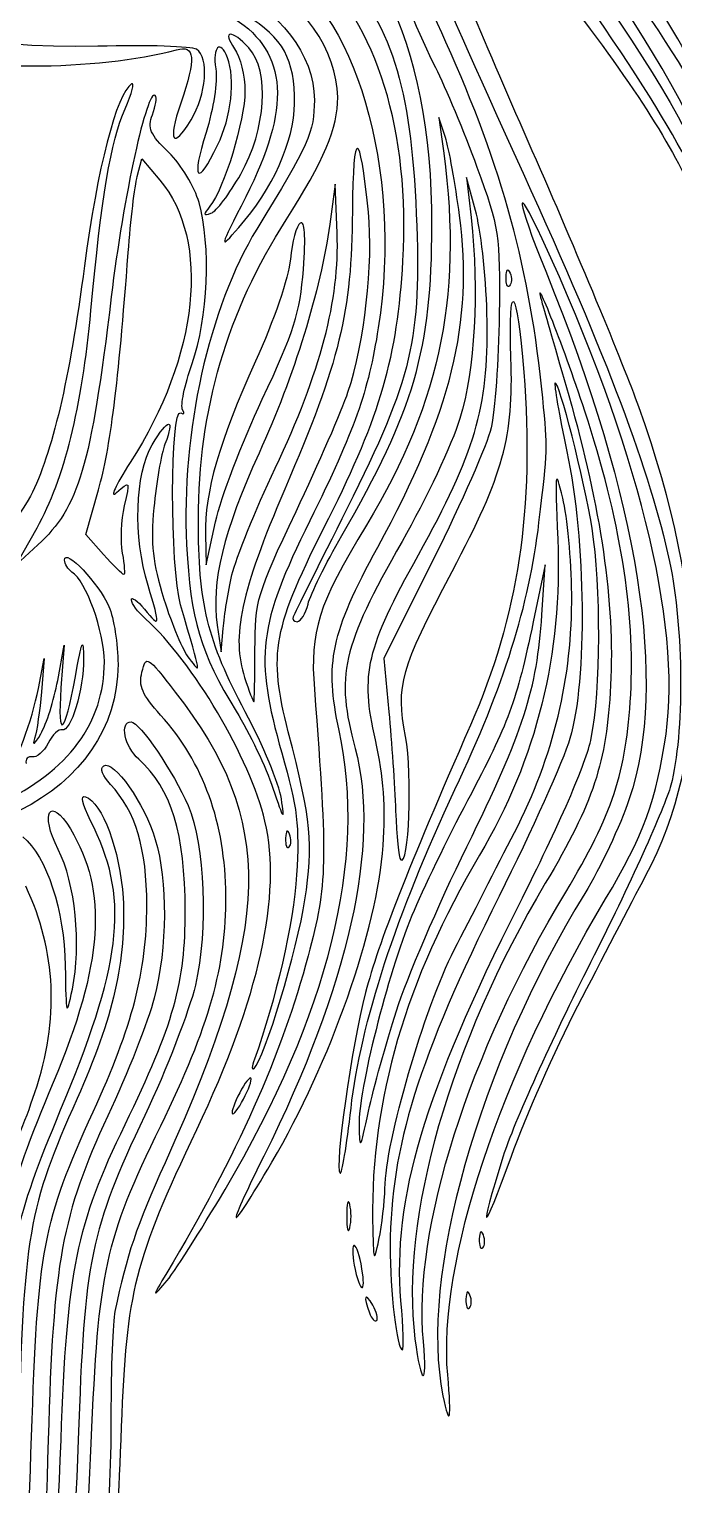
# Model space of a CAD drawing. Extents: x 0 to 150, y -1 to 211.
# Drawn here: x 91 to 116.5, y 29.1 to 86.7 of the extents above; entities that cross this region are included whole.
import ezdxf

# ---------------------------------------------------------------- set-up
doc = ezdxf.new("R2010")
doc.units = 0
doc.layers.get('0').update_dxf_attribs({"linetype": 'CONTINUOUS'})

msp = doc.modelspace()

# ---------------------------------------------------------------- linework, layer by layer
at = {"color": 7}
for points in [[(107.471313, 82.426008), (107.207783, 83.219758), (107.334481, 82.35623)], [(95.271421, 80.880455), (95.457015, 81.57442), (96.166358, 80.731413)], [(108.699874, 79.3833), (108.315371, 80.838508), (108.489475, 79.251008)], [(103.1856, 78.629179), (103.107329, 80.573925), (102.89181, 78.986425)], [(93.934539, 65.909669), (93.228417, 66.702927), (93.732437, 68.465393)], [(91.336781, 66.286428), (90.477639, 65.492678), (91.30125, 66.967267)], [(97.97452, 66.693857), (98.001087, 65.492675), (98.375166, 67.20428)], [(107.017182, 65.757258), (105.032858, 61.788508), (105.23411, 59.671842)], [(111.294865, 63.519741), (111.426474, 65.492675), (110.954561, 63.243717)], [(98.43915, 63.111425), (98.598905, 62.053092), (98.674285, 62.979133)], [(92.11823, 60.912105), (92.374323, 62.317675), (92.250104, 60.619315)], [(91.355746, 60.597883), (91.580105, 61.788508), (91.475526, 60.465592)]]:
    msp.add_lwpolyline(points, dxfattribs=at)
for points in [[(98.453517, 82.112662)], [(99.37124, 80.97601)], [(109.875103, 76.891806)], [(100.222574, 72.052598)], [(93.934539, 65.909669)], [(99.022329, 65.0958)], [(99.932329, 62.119237)], [(101.303683, 54.82667)], [(112.723097, 48.030175)], [(105.530923, 47.827128)], [(99.781286, 45.119758)], [(100.600735, 41.836798)], [(98.748834, 40.754133)], [(105.076456, 40.792053)], [(103.686589, 40.158821)], [(108.976599, 38.951659)], [(104.132589, 37.810644)], [(105.714776, 36.343421)], [(108.447433, 36.570409)], [(104.594835, 36.170227)], [(106.601263, 34.734862)], [(107.566465, 33.411946)]]:
    msp.add_lwpolyline(points, close=True, dxfattribs=at)
for points in [[(113.163718, 103.328092), (114.055491, 98.054499), (115.952193, 93.459583), (120.345721, 85.929123)], [(107.493686, 86.198559), (105.704513, 90.175048), (104.379556, 93.814495), (103.738651, 96.513055)], [(102.998336, 95.747954), (103.630889, 93.390479), (105.899651, 87.525654), (107.080606, 85.195153)], [(104.791383, 95.2583), (105.947771, 91.300954), (106.566348, 89.771209), (110.552849, 81.010141)], [(93.710763, 86.03634), (84.246424, 85.787995), (76.3001, 89.576383), (75.319316, 94.804418)], [(108.402112, 94.137837), (109.663434, 91.617408), (110.309411, 90.620117), (113.212962, 86.71061)], [(106.939199, 78.931434), (106.950179, 86.389752), (104.525397, 91.088427), (99.849879, 92.668908)], [(110.915834, 81.896842), (109.18653, 85.825904), (107.398251, 90.052623), (106.941882, 91.28955)], [(118.038875, 78.39637), (118.078827, 80.0779), (116.376921, 83.143384), (111.835594, 89.569758)], [(103.207878, 84.013508), (103.187902, 85.875252), (101.858625, 87.770639), (99.675744, 89.049892)], [(100.556306, 89.324556), (103.8977, 87.596655), (105.803189, 81.137943), (104.816243, 74.885383)], [(105.792717, 77.531217), (106.084965, 82.657765), (104.766073, 86.930989), (102.171611, 89.263633)], [(103.11824, 89.36945), (105.333043, 86.906058), (106.108521, 84.487816), (106.320593, 79.3833)], [(98.940141, 88.26064), (100.88123, 87.526545), (102.283051, 85.70101), (102.283051, 83.907297)], [(113.414048, 88.365724), (118.911203, 80.536354), (119.823971, 76.995795), (117.166186, 73.81144)], [(117.586157, 74.168188), (120.091483, 76.797461), (119.080857, 80.780401), (113.946726, 88.511425)], [(114.696245, 88.4476), (118.232372, 83.331211), (119.379204, 80.775217), (119.379204, 78.010464)], [(119.362294, 80.906882), (118.793808, 82.659754), (116.97149, 86.063093), (115.219604, 88.643717)], [(116.127967, 88.360472), (119.194665, 83.789634), (120.441178, 80.797564), (120.434952, 78.022193)], [(99.133477, 87.125421), (101.229919, 85.767548), (101.364291, 83.598785), (99.570178, 80.077075)], [(101.500249, 83.77392), (101.525279, 85.496159), (101.029691, 86.404344), (99.611302, 87.235575)], [(99.692883, 85.969449), (99.024787, 86.708559), (98.600453, 86.685871), (99.123577, 85.939011)], [(113.212962, 86.71061), (115.777148, 83.258038), (117.158228, 80.885099), (117.631535, 79.118717)], [(97.617224, 85.916116), (97.435323, 86.033845), (95.677416, 86.087947), (93.710763, 86.03634)], [(96.823474, 85.898194), (97.562845, 86.098653), (97.604315, 85.578304), (96.992154, 83.781712)], [(98.845688, 85.579363), (98.559861, 86.324215), (98.241922, 86.022736), (98.380206, 85.137982)], [(99.123577, 85.939011), (99.350108, 85.615592), (99.535454, 84.860323), (99.535454, 84.26064)], [(99.37124, 80.97601), (100.372325, 82.747956), (100.520833, 85.053501), (99.692883, 85.969449)], [(111.325938, 72.107258), (110.839136, 77.149066), (109.729384, 81.229655), (107.493686, 86.198559)], [(85.247954, 85.876709), (88.477455, 85.039078), (93.690424, 85.048754), (96.823474, 85.898194)], [(97.403539, 83.123767), (98.009734, 84.118082), (98.122311, 85.589218), (97.617224, 85.916116)], [(98.453517, 82.112662), (98.994455, 83.23009), (99.165836, 84.745068), (98.845688, 85.579363)], [(98.380206, 85.137982), (98.45675, 84.648257), (98.290687, 83.566222), (97.994441, 82.624441)], [(107.080606, 85.195153), (107.473639, 84.419538), (108.211726, 82.645745), (108.720797, 81.253394)], [(95.043707, 84.546485), (94.460028, 84.185752), (93.678206, 81.163739), (93.177503, 77.332975)], [(95.985388, 84.079905), (95.662567, 84.402726), (94.722148, 80.107517), (94.239842, 76.107417)], [(94.788649, 83.559325), (95.058997, 84.182648), (95.173774, 84.626871), (95.043707, 84.546485)], [(99.535454, 84.26064), (99.535454, 83.105001), (98.704815, 80.374935), (98.147793, 79.6998)], [(95.869861, 83.324319), (96.000424, 83.672868), (96.052412, 84.012884), (95.985388, 84.079905)], [(96.992154, 83.781712), (96.469692, 82.248372), (96.672299, 81.92434), (97.403539, 83.123767)], [(99.290251, 78.854133), (100.631445, 80.378321), (101.478313, 82.263573), (101.500249, 83.77392)], [(102.283051, 83.907297), (102.283051, 82.636413), (102.069151, 82.156464), (100.002581, 78.790316)], [(101.165671, 79.16023), (102.665138, 81.497768), (103.220703, 82.818063), (103.207878, 84.013508)], [(93.434114, 75.570228), (93.849111, 80.046737), (94.22389, 82.257204), (94.788649, 83.559325)], [(96.51647, 81.826865), (95.774682, 82.551646), (95.670664, 82.792541), (95.869861, 83.324319)], [(97.994441, 82.624441), (97.395197, 80.719401), (97.644506, 80.441469), (98.453517, 82.112662)], [(104.422504, 79.460402), (104.083265, 82.838375), (103.815414, 82.851691), (103.791528, 79.491769)], [(107.334481, 82.35623), (108.208572, 76.398694), (107.363003, 72.076318), (104.344137, 67.070171)], [(108.033436, 79.332373), (107.869209, 80.597309), (107.616252, 81.989446), (107.471313, 82.426008)], [(115.13089, 71.757961), (114.541914, 73.405283), (112.64514, 77.967779), (110.915834, 81.896842)], [(97.717726, 79.84249), (97.543234, 80.458842), (97.002669, 81.351811), (96.51647, 81.826865)], [(94.912093, 77.866666), (95.007647, 79.142571), (95.169344, 80.498775), (95.271421, 80.880455)], [(96.166358, 80.731413), (98.182959, 78.33482), (97.703561, 73.758991), (94.995444, 69.555135)], [(98.188918, 79.420596), (98.39421, 79.488437), (98.926256, 80.188374), (99.37124, 80.97601)], [(108.720797, 81.253394), (109.607988, 78.826855), (109.644685, 78.584705), (109.605482, 75.415897)], [(111.306316, 78.408056), (110.184282, 80.829968), (110.274103, 80.003941), (111.445953, 77.123899)], [(110.552849, 81.010141), (113.921098, 73.607792), (115.567727, 69.236614), (116.348462, 65.624967)], [(97.442102, 73.46528), (98.071413, 75.256745), (98.196516, 78.151284), (97.717726, 79.84249)], [(98.147793, 79.6998), (97.876667, 79.371185), (97.884221, 79.319903), (98.188918, 79.420596)], [(99.570178, 80.077075), (98.504079, 77.984406), (98.496744, 77.952359), (99.290251, 78.854133)], [(97.689096, 67.291635), (97.699362, 71.651953), (98.833927, 75.525252), (101.165671, 79.16023)], [(103.791528, 79.491769), (103.763114, 75.495108), (103.294161, 73.568658), (101.114556, 68.494831)], [(101.727614, 79.033082), (101.578185, 78.940729), (101.401279, 78.296492), (101.334496, 77.601445)], [(101.847605, 77.195153), (101.949022, 78.536154), (101.909253, 79.145342), (101.727614, 79.033082)], [(106.320593, 79.3833), (106.527198, 74.410266), (106.178657, 72.926451), (103.586015, 67.741633)], [(103.616175, 72.334647), (104.271157, 74.29046), (104.626413, 77.429958), (104.422504, 79.460402)], [(104.795212, 66.197604), (107.719172, 71.5527), (108.586648, 75.071327), (108.033436, 79.332373)], [(108.489475, 79.251008), (108.812793, 76.302963), (108.641756, 73.226036), (108.047028, 71.291479)], [(109.124226, 75.149967), (109.102319, 76.677935), (108.91135, 78.582935), (108.699874, 79.3833)], [(100.002581, 78.790316), (98.105918, 75.700927), (97.001232, 70.727369), (97.225318, 66.286425)], [(102.89181, 78.986425), (102.539205, 76.389145), (101.478368, 72.952898), (100.092878, 69.920154)], [(100.734908, 69.329133), (102.53603, 73.135122), (103.29136, 76.001496), (103.1856, 78.629179)], [(103.370248, 66.65445), (106.245464, 71.643841), (106.931944, 74.005292), (106.939199, 78.931434)], [(93.732437, 68.465393), (94.209386, 70.133194), (94.515821, 72.575338), (94.912093, 77.866666)], [(116.210567, 58.790673), (116.837248, 63.209342), (115.066919, 70.290798), (111.306316, 78.408056)], [(93.177503, 77.332975), (92.58808, 72.823406), (91.905143, 69.910174), (91.039744, 68.213854)], [(101.334496, 77.601445), (101.265416, 76.882532), (100.671567, 75.14064), (99.95703, 73.56103)], [(102.852545, 67.344758), (104.898489, 71.397789), (105.577098, 73.748884), (105.792717, 77.531217)], [(112.997694, 71.578092), (112.119317, 74.248777), (110.855183, 77.443968), (111.311706, 75.839558)], [(100.222574, 72.052598), (101.477673, 74.724699), (101.718372, 75.486416), (101.847605, 77.195153)], [(110.014067, 76.54454), (109.926149, 76.456622), (109.863615, 76.612893), (109.875103, 76.891806)], [(109.875092, 76.891806), (109.887792, 77.200032), (109.950483, 77.262725), (110.034943, 77.051659)], [(110.070818, 73.680759), (109.960955, 76.941601), (110.303082, 76.567138), (110.578461, 73.125142)], [(110.034943, 77.051659), (110.111373, 76.860665), (110.101975, 76.632459), (110.014067, 76.54454)], [(111.445953, 77.123899), (115.156335, 68.004939), (116.295641, 60.814572), (114.756602, 56.229851)], [(91.30125, 66.967267), (92.382986, 68.904003), (93.074813, 71.694514), (93.434114, 75.570228)], [(94.239842, 76.107417), (93.427899, 69.373393), (92.958211, 67.784446), (91.336781, 66.286428)], [(111.311706, 75.839558), (111.390115, 75.563989), (111.860986, 73.925792), (112.358085, 72.199124)], [(106.40813, 65.892384), (108.643621, 69.913373), (109.173436, 71.719199), (109.124226, 75.149967)], [(109.605482, 75.415897), (109.582992, 73.59763), (109.43789, 71.573567), (109.283045, 70.91798)], [(104.816243, 74.885383), (104.412029, 72.324582), (103.893673, 70.863166), (102.102568, 67.234628)], [(97.066373, 71.638462), (96.973094, 71.789393), (97.14217, 72.611462), (97.442102, 73.46528)], [(99.95703, 73.56103), (98.5037, 70.348195), (97.937103, 68.385574), (97.97452, 66.693857)], [(107.74072, 65.228092), (109.780771, 69.101121), (110.176723, 70.53748), (110.070818, 73.680759)], [(110.578461, 73.125142), (111.007887, 67.757686), (110.359825, 63.466255), (108.466924, 59.142675)], [(111.816438, 72.702478), (111.766916, 72.652956), (111.978411, 71.42721), (112.286426, 69.978598)], [(113.281013, 66.947883), (112.981356, 68.833111), (111.960036, 72.846076), (111.816438, 72.702478)], [(101.558966, 67.609342), (102.453615, 69.501112), (103.37936, 71.6275), (103.616175, 72.334647)], [(111.179486, 67.166622), (111.537284, 70.181266), (111.531321, 69.980119), (111.325938, 72.107258)], [(112.358085, 72.199124), (113.639656, 67.747605), (114.186089, 63.967027), (114.015777, 60.730175)], [(96.987185, 63.905178), (96.561484, 65.375099), (96.569445, 71.775357), (96.996657, 71.511726)], [(96.996657, 71.511726), (97.128282, 71.430499), (97.159654, 71.487517), (97.066373, 71.638462)], [(98.375166, 67.20428), (98.580911, 68.145665), (99.412245, 70.327409), (100.222574, 72.052598)], [(114.812352, 60.357747), (114.993886, 63.618708), (114.39249, 67.337249), (112.997694, 71.578092)], [(115.402958, 53.173111), (117.974811, 58.011658), (117.886398, 64.050992), (115.13089, 71.757961)], [(95.864087, 70.251349), (96.501408, 71.331526), (96.774659, 71.344621), (96.368182, 70.275506)], [(108.047028, 71.291479), (107.737598, 70.284949), (106.70698, 68.092206), (105.756768, 66.418717)], [(109.283045, 70.91798), (109.1282, 70.262395), (108.108562, 67.940071), (107.017182, 65.757258)], [(95.696132, 64.674829), (95.105604, 66.621446), (95.180012, 69.091926), (95.864087, 70.251349)], [(96.368182, 70.275506), (96.218769, 69.88252), (96.021036, 68.74878), (95.928775, 67.756085)], [(100.092878, 69.920154), (98.68762, 66.844143), (98.186896, 64.782557), (98.43915, 63.111425)], [(112.286426, 69.978598), (113.034995, 66.458031), (113.092979, 60.920101), (112.405419, 58.613508)], [(94.995444, 69.555135), (94.399777, 68.630469), (94.15504, 68.091211), (94.451585, 68.356787)], [(99.022329, 65.0958), (99.172294, 65.750644), (99.942954, 67.655644), (100.734908, 69.329133)], [(112.123868, 68.138508), (111.821537, 69.367747), (111.807146, 69.252902), (111.920644, 66.516671)], [(94.451585, 68.356787), (94.987097, 68.836368), (94.989166, 68.832775), (94.7562, 67.82762)], [(91.039744, 68.213854), (90.472112, 67.101217), (88.260716, 64.566633), (87.857581, 64.566633)], [(101.114556, 68.494831), (99.369425, 64.432402), (98.989208, 62.649896), (99.522886, 61.032837)], [(112.474637, 64.334803), (112.460667, 65.699235), (112.302822, 67.410904), (112.123868, 68.138508)], [(94.7562, 67.82762), (94.627192, 67.271003), (94.591436, 66.428639), (94.676743, 65.955696)], [(95.928775, 67.756085), (95.794804, 66.314593), (95.874964, 65.585382), (96.326904, 64.134428)], [(99.932329, 62.119237), (99.932329, 64.081541), (100.002308, 64.317734), (101.558966, 67.609342)], [(103.586015, 67.741633), (102.458126, 65.48606), (101.495035, 63.551295), (101.445811, 63.442154)], [(99.547968, 59.671842), (98.051406, 62.473689), (97.681333, 63.990675), (97.689096, 67.291635)], [(102.102568, 67.234628), (100.056744, 63.09007), (99.909678, 61.870717), (100.994443, 58.047067)], [(101.25188, 58.884608), (100.450319, 62.011706), (100.624098, 62.930188), (102.852545, 67.344758)], [(104.344137, 67.070171), (102.425426, 63.888403), (102.107249, 62.883629), (102.28434, 60.565541)], [(107.85344, 56.594724), (109.795688, 60.713967), (110.787984, 63.867998), (111.179486, 67.166622)], [(113.250999, 58.626452), (113.630932, 60.518281), (113.645844, 64.652618), (113.281013, 66.947883)], [(102.034718, 63.942471), (102.131175, 64.326786), (102.732165, 65.547177), (103.370248, 66.65445)], [(105.756768, 66.418717), (103.363646, 62.204015), (103.119941, 61.126854), (103.901079, 58.216633)], [(111.920644, 66.516671), (112.109872, 61.954765), (111.089734, 57.824613), (108.828684, 53.998508)], [(92.391704, 65.686702), (92.391704, 66.186021), (93.760994, 64.750148), (94.145595, 63.847528)], [(94.736253, 65.106106), (94.683678, 65.111768), (94.322908, 65.473376), (93.934539, 65.909669)], [(94.676743, 65.955696), (94.76205, 65.482753), (94.788829, 65.100438), (94.736253, 65.106106)], [(97.225318, 66.286425), (97.373887, 63.342062), (97.773874, 61.998979), (99.187534, 59.697641)], [(103.266423, 58.936157), (102.685136, 61.591293), (102.939321, 62.798624), (104.795212, 66.197604)], [(104.699713, 58.557591), (104.110277, 61.20148), (104.333858, 62.161375), (106.40813, 65.892384)], [(92.683838, 65.211066), (92.523164, 65.310366), (92.391704, 65.524404), (92.391704, 65.686702)], [(93.967583, 61.656217), (93.967583, 62.845011), (93.236486, 64.86951), (92.683838, 65.211066)], [(105.894328, 58.697013), (105.519786, 60.762139), (105.672049, 61.300728), (107.74072, 65.228092)], [(116.348462, 65.624967), (116.91601, 62.999517), (116.940473, 58.799468), (116.400091, 56.761425)], [(95.557901, 63.736048), (96.187988, 62.979718), (96.195298, 63.02937), (95.696132, 64.674829)], [(98.674285, 62.979133), (98.715745, 63.488456), (98.872365, 64.440956), (99.022329, 65.0958)], [(95.037537, 64.107785), (95.037537, 64.246874), (95.271701, 64.079594), (95.557901, 63.736048)], [(95.59894, 63.35087), (95.290169, 63.628085), (95.037537, 63.968696), (95.037537, 64.107785)], [(96.326904, 64.134428), (96.638136, 63.135216), (97.085542, 62.079553), (97.32114, 61.788511)], [(110.206565, 54.889397), (111.764839, 57.923475), (112.508567, 61.020746), (112.474637, 64.334803)], [(94.145595, 63.847528), (94.345122, 63.379257), (94.50837, 62.351057), (94.50837, 61.562636)], [(97.32114, 61.788511), (97.803978, 61.19205), (97.841139, 60.956515), (96.987185, 63.905178)], [(101.445811, 63.442154), (101.396586, 63.333014), (101.469492, 63.243717), (101.607826, 63.243717)], [(101.607826, 63.243717), (101.746161, 63.243717), (101.938262, 63.558155), (102.034718, 63.942471)], [(108.323925, 54.331637), (110.5692, 58.90595), (111.095713, 60.534277), (111.294865, 63.519741)], [(100.327497, 55.337498), (99.738513, 57.835049), (97.480551, 61.661561), (95.59894, 63.35087)], [(110.954561, 63.243717), (110.286871, 60.061782), (109.98018, 59.227061), (108.352317, 56.161231)], [(92.818175, 61.071773), (93.075392, 62.514168), (93.13667, 62.648494), (93.14515, 61.788508)], [(93.14515, 61.788508), (93.157162, 60.571264), (92.634456, 58.83864), (92.29212, 58.960906)], [(95.454221, 61.244075), (95.623909, 61.920157), (95.652085, 61.903337), (96.777276, 60.454315)], [(99.886701, 60.068717), (99.91181, 60.068717), (99.932329, 60.991451), (99.932329, 62.119237)], [(94.50837, 61.562636), (94.50837, 56.468462), (88.47409, 53.400386), (81.619831, 55.009576)], [(89.823576, 56.041184), (92.552935, 57.327713), (93.967583, 59.244526), (93.967583, 61.656217)], [(96.195687, 59.540656), (95.46445, 60.350048), (95.31564, 60.691919), (95.454221, 61.244075)], [(90.167984, 57.422883), (90.398947, 57.422883), (91.121323, 59.35386), (91.355746, 60.597883)], [(91.44862, 58.795438), (91.676056, 59.18654), (91.977379, 60.13904), (92.11823, 60.912105)], [(92.250104, 60.619315), (92.094177, 58.487411), (92.400879, 58.731692), (92.818175, 61.071773)], [(99.522886, 61.032837), (99.697889, 60.50257), (99.861608, 60.068717), (99.886701, 60.068717)], [(102.28434, 60.565541), (102.817581, 53.585433), (102.801849, 52.917923), (102.035438, 50.005178)], [(114.015777, 60.730175), (113.852833, 57.633373), (113.350141, 56.106891), (111.431329, 52.882197)], [(91.475526, 60.465592), (91.418008, 59.737987), (91.295381, 58.90455), (91.203026, 58.613508)], [(96.777276, 60.454315), (100.746301, 55.342996), (100.658739, 51.313784), (96.372167, 41.812467)], [(112.239541, 52.53486), (114.080475, 55.582619), (114.641487, 57.288427), (114.812352, 60.357747)], [(98.780608, 52.38945), (98.757801, 55.266058), (97.890949, 57.664204), (96.195687, 59.540656)], [(99.187534, 59.697641), (99.715159, 58.838706), (100.36964, 57.469487), (100.641938, 56.654933)], [(100.978451, 56.232258), (100.891237, 56.814342), (100.247519, 58.362154), (99.547968, 59.671842)], [(105.23411, 59.671842), (105.344799, 58.507675), (105.465449, 56.743306), (105.502221, 55.751024)], [(92.29212, 58.960906), (92.164591, 59.006457), (91.916732, 58.768332), (91.741323, 58.43174)], [(95.330275, 57.79462), (94.764527, 58.306269), (94.56465, 59.274967), (95.024826, 59.274967)], [(95.024826, 59.274967), (95.359403, 59.274967), (96.718181, 57.280733), (97.282323, 55.961714)], [(98.748834, 40.754133), (102.85662, 47.705367), (104.38153, 53.8427), (103.266423, 58.936157)], [(101.910232, 52.220786), (102.25137, 54.471274), (102.168732, 55.307714), (101.25188, 58.884608)], [(108.466924, 59.142675), (105.95832, 53.412771), (104.829364, 50.536806), (104.312447, 48.559342)], [(91.203026, 58.613508), (91.106511, 58.309364), (91.210937, 58.386729), (91.44862, 58.795438)], [(91.741323, 58.43174), (91.565915, 58.09515), (91.283306, 57.849524), (91.113303, 57.885904)], [(105.010215, 54.380175), (105.11663, 55.892671), (105.027995, 57.08505), (104.699713, 58.557591)], [(105.703968, 53.811985), (106.029657, 53.486293), (106.172865, 57.16124), (105.894328, 58.697013)], [(112.405419, 58.613508), (112.145157, 57.740383), (110.886126, 54.93367), (109.607578, 52.376369)], [(110.378007, 52.014591), (111.983787, 55.194922), (113.058617, 57.668525), (113.250999, 58.626452)], [(113.819921, 52.263508), (115.298493, 54.728332), (115.846707, 56.225112), (116.210567, 58.790673)], [(91.113303, 57.885904), (90.943298, 57.922284), (90.833969, 57.803222), (90.870349, 57.621321)], [(93.942059, 57.53222), (94.339034, 57.777563), (95.557425, 56.038292), (95.985883, 54.614638)], [(97.17105, 51.801556), (97.16081, 54.867564), (96.620018, 56.628205), (95.330275, 57.79462)], [(103.901079, 58.216633), (104.909329, 54.460272), (103.65269, 48.853386), (100.283809, 42.07705)], [(100.994443, 58.047067), (101.618471, 55.847467), (101.700703, 55.16689), (101.578439, 53.213786)], [(94.211262, 56.796048), (93.890425, 57.137562), (93.782229, 57.433438), (93.942059, 57.53222)], [(95.648743, 51.998925), (95.652791, 54.243616), (95.204862, 55.738408), (94.211262, 56.796048)], [(100.641938, 56.654933), (101.072744, 55.366222), (101.116437, 55.311342), (100.978451, 56.232258)], [(103.735426, 43.97397), (104.11827, 47.340769), (105.529615, 51.666214), (107.85344, 56.594724)], [(116.400091, 56.761425), (116.168583, 55.8883), (114.739941, 52.733144), (113.225329, 49.749967)], [(92.140836, 54.220999), (91.398196, 55.676692), (91.809758, 56.370032), (92.622846, 55.033018)], [(93.423793, 55.35766), (93.078226, 56.035025), (93.001962, 56.381616), (93.214037, 56.310924)], [(93.214037, 56.310924), (93.887261, 56.086518), (94.591145, 54.196813), (94.708295, 52.299314)], [(97.282323, 55.961714), (97.954394, 54.390354), (98.089701, 51.046502), (97.570512, 48.839774)], [(108.352317, 56.161231), (107.558906, 54.666957), (106.567679, 52.614843), (106.149595, 51.600978)], [(114.756602, 56.229851), (114.396983, 55.158563), (113.603715, 53.470696), (112.993784, 52.479033)], [(92.416588, 44.348482), (94.710007, 49.882989), (94.939125, 52.387362), (93.423793, 55.35766)], [(105.502221, 55.751024), (105.538992, 54.758741), (105.629779, 53.886174), (105.703968, 53.811985)], [(92.622846, 55.033018), (94.118226, 52.574063), (93.924893, 49.706863), (91.9461, 44.99655)], [(97.628903, 43.135383), (100.100373, 48.339589), (101.008947, 52.447849), (100.327497, 55.337498)], [(101.303693, 54.82667), (101.219233, 55.037736), (101.156537, 54.975043), (101.143842, 54.666817)], [(101.282807, 54.319551), (101.370725, 54.407469), (101.380123, 54.635675), (101.303683, 54.82667)], [(107.827495, 50.249251), (108.468975, 51.502614), (109.539556, 53.590679), (110.206565, 54.889397)], [(90.737571, 54.723752), (91.681602, 53.942993), (92.385491, 51.804321), (92.418109, 49.617675)], [(92.699668, 48.691633), (93.066656, 50.439513), (92.818778, 52.892121), (92.140836, 54.220999)], [(95.985883, 54.614638), (96.479373, 52.974888), (96.461024, 50.349333), (95.941978, 48.332948)], [(100.600735, 41.836798), (102.931267, 45.798973), (104.77559, 51.045406), (105.010215, 54.380175)], [(101.143842, 54.666817), (101.13236, 54.387903), (101.194889, 54.231633), (101.282807, 54.319551)], [(105.530923, 47.827128), (105.937328, 49.10297), (107.194178, 52.03), (108.323925, 54.331637)], [(108.828684, 53.998508), (105.902353, 49.046625), (104.512232, 44.292568), (104.592964, 39.512827)], [(101.578439, 53.213786), (101.4593, 51.310566), (100.755021, 48.230986), (99.908921, 45.913508)], [(112.72312, 48.030175), (113.621719, 49.776425), (114.827645, 52.090746), (115.402958, 53.173111)], [(91.213779, 44.590592), (92.189456, 47.510554), (92.073227, 50.163831), (90.855657, 52.765717)], [(111.431329, 52.882197), (107.649378, 46.526365), (105.669646, 39.61312), (106.265588, 34.84336)], [(106.601263, 34.734862), (106.179734, 39.162419), (108.404345, 46.185495), (112.239541, 52.53486)], [(112.993784, 52.479033), (108.774667, 45.619321), (106.428143, 37.313076), (107.373735, 32.585123)], [(94.708295, 52.299314), (94.856128, 49.904822), (94.305879, 47.502651), (92.88853, 44.354914)], [(93.52189, 43.825343), (95.083818, 47.232813), (95.644036, 49.38576), (95.648743, 51.998925)], [(96.198497, 43.267675), (98.137181, 47.253874), (98.80269, 49.604906), (98.780608, 52.38945)], [(99.900481, 45.548984), (100.29915, 45.904264), (101.614814, 50.271894), (101.910232, 52.220786)], [(109.607578, 52.376369), (106.410773, 45.982255), (105.303696, 42.430221), (105.287003, 38.513912)], [(105.714776, 36.343421), (105.375525, 40.356758), (106.643723, 44.618643), (110.378007, 52.014591)], [(107.566465, 33.411946), (107.161732, 37.839616), (109.628789, 45.27677), (113.819921, 52.263508)], [(94.789416, 43.328177), (96.704587, 47.262931), (97.180559, 48.956352), (97.17105, 51.801556)], [(106.149595, 51.600978), (105.172425, 49.231317), (104.027332, 44.691641), (104.054405, 43.294686)], [(105.076456, 40.792053), (105.106134, 42.668214), (106.631838, 47.9131), (107.827495, 50.249251)], [(92.418109, 49.617675), (92.44834, 47.591012), (92.460313, 47.551636), (92.699668, 48.691633)], [(102.035438, 50.005178), (101.019782, 46.145175), (99.198216, 42.058788), (96.437373, 37.446842)], [(113.225329, 49.749967), (111.710716, 46.76679), (110.153471, 43.313977), (109.764782, 42.07705)], [(97.570512, 48.839774), (97.332901, 47.829846), (96.431756, 45.508127), (95.567971, 43.680399)], [(104.312447, 48.559342), (103.749245, 46.404808), (103.07543, 41.623856), (103.302917, 41.396367)], [(95.941978, 48.332948), (95.711817, 47.438821), (94.885166, 45.33804), (94.104981, 43.66455)], [(110.088521, 42.07705), (110.638942, 43.605019), (111.8245, 46.283925), (112.723097, 48.030175)], [(104.433722, 43.858378), (104.630778, 44.765352), (105.12452, 46.551289), (105.530923, 47.827128)], [(99.908921, 45.913508), (99.802664, 45.622467), (99.798862, 45.45843), (99.900481, 45.548984)], [(91.9461, 44.99655), (90.045262, 40.47181), (89.737785, 39.071957), (89.503226, 33.874967)], [(99.781286, 45.119758), (99.781286, 45.265279), (99.61113, 45.086685), (99.403162, 44.722883)], [(99.403162, 44.193717), (99.61113, 44.557519), (99.781286, 44.974237), (99.781286, 45.119758)], [(87.345091, 37.27763), (89.527057, 40.50864), (90.403265, 42.164931), (91.213779, 44.590592)], [(99.403162, 44.722883), (99.195194, 44.359081), (99.025038, 43.942362), (99.025038, 43.796842)], [(90.014616, 33.871014), (90.268314, 38.824593), (90.4426, 39.584831), (92.416588, 44.348482)], [(92.88853, 44.354914), (90.965875, 40.08496), (90.755713, 38.870051), (90.57109, 30.958107)], [(91.084358, 30.96455), (91.320258, 38.34257), (91.539912, 39.501498), (93.52189, 43.825343)], [(99.025038, 43.796842), (99.025038, 43.651321), (99.195194, 43.829915), (99.403162, 44.193717)], [(103.302917, 41.396367), (103.371761, 41.327522), (103.566391, 42.487443), (103.735426, 43.97397)], [(104.054405, 43.294686), (104.074195, 42.273799), (104.096717, 42.307277), (104.433722, 43.858378)], [(94.104981, 43.66455), (92.286616, 39.764187), (91.937933, 37.869794), (91.743062, 30.832258)], [(92.250644, 30.832258), (92.488237, 37.519472), (92.865181, 39.374797), (94.789416, 43.328177)], [(95.567971, 43.680399), (93.401359, 39.095953), (93.185332, 38.043215), (92.931477, 30.832258)], [(93.44964, 30.699967), (93.733908, 37.5588), (93.988829, 38.72429), (96.198497, 43.267675)], [(94.648885, 31.361425), (94.857316, 36.734134), (95.163555, 37.944068), (97.628903, 43.135383)], [(96.372167, 41.812467), (95.237898, 39.29833), (94.854953, 38.162849), (94.383659, 35.916288)], [(100.283809, 42.07705), (98.714399, 38.920253), (98.832554, 38.830681), (100.600735, 41.836798)], [(109.764782, 42.07705), (108.74716, 38.838664), (108.92196, 38.838664), (110.088521, 42.07705)], [(96.377294, 37.049967), (96.692701, 37.413769), (97.759896, 39.080644), (98.748834, 40.754133)], [(103.686589, 40.158821), (103.620038, 40.413482), (103.565587, 40.205123), (103.565587, 39.6958)], [(104.842299, 38.769758), (104.962698, 39.351842), (105.068068, 40.261873), (105.076456, 40.792053)], [(103.686589, 39.232779), (103.753137, 39.487441), (103.753137, 39.904159), (103.686589, 40.158821)], [(103.565587, 39.6958), (103.565587, 39.186477), (103.620038, 38.978118), (103.686589, 39.232779)], [(104.592964, 39.512827), (104.621047, 37.850233), (104.640258, 37.792975), (104.842299, 38.769758)], [(108.816759, 38.791806), (108.805276, 38.512893), (108.867805, 38.356622), (108.955724, 38.44454)], [(108.97661, 38.951659), (108.89215, 39.162725), (108.829454, 39.100032), (108.816759, 38.791806)], [(108.955724, 38.44454), (109.043642, 38.532459), (109.05304, 38.760665), (108.976599, 38.951659)], [(103.840989, 38.533282), (103.773584, 38.465874), (103.800622, 38.036508), (103.901079, 37.579133)], [(104.132589, 37.810644), (104.039617, 38.275501), (103.908397, 38.60069), (103.840989, 38.533282)], [(105.287003, 38.513912), (105.279383, 36.723603), (105.553682, 34.404133), (105.773043, 34.404133)], [(103.901079, 37.579133), (104.139405, 36.49404), (104.353159, 36.707794), (104.132589, 37.810644)], [(96.437373, 37.446842), (95.864471, 36.48982), (95.858722, 36.451828), (96.377294, 37.049967)], [(104.594835, 36.170227), (104.282933, 36.706593), (104.207614, 36.534915), (104.462932, 35.86957)], [(105.773043, 34.404133), (105.831158, 34.404133), (105.804936, 35.276811), (105.714776, 36.343421)], [(108.287592, 36.410556), (108.27611, 36.131643), (108.338639, 35.975372), (108.426557, 36.06329)], [(108.447443, 36.570409), (108.362983, 36.781475), (108.300287, 36.718782), (108.287592, 36.410556)], [(108.426557, 36.06329), (108.514475, 36.151209), (108.523873, 36.379415), (108.447433, 36.570409)], [(94.383659, 35.916288), (94.298643, 35.511044), (94.228666, 33.665575), (94.22815, 31.815246)], [(104.462932, 35.86957), (104.553668, 35.633112), (104.683645, 35.495381), (104.751767, 35.563503)], [(104.751767, 35.563503), (104.819889, 35.631625), (104.749386, 35.904652), (104.594835, 36.170227)], [(106.265588, 34.84336), (106.501327, 32.956585), (106.779116, 32.866798), (106.601263, 34.734862)], [(107.373735, 32.585123), (107.640572, 31.250932), (107.729237, 31.6313), (107.566465, 33.411946)], [(94.22815, 31.815246), (94.227092, 27.54013), (93.856244, 24.219178), (93.177783, 22.405822)], [(93.620619, 22.657231), (94.284959, 24.487468), (94.429768, 25.713256), (94.648885, 31.361425)], [(85.073128, 15.358962), (91.38697, 20.821407), (91.937099, 22.007375), (92.250644, 30.832258)], [(91.743062, 30.832258), (91.507662, 22.331066), (91.330587, 21.889723), (86.071149, 16.695658)], [(90.611346, 23.680976), (90.757507, 24.121681), (90.970362, 27.39929), (91.084358, 30.96455)], [(92.931477, 30.832258), (92.784382, 26.653895), (92.591686, 24.353822), (92.31658, 23.492711)], [(92.904897, 23.953092), (93.074837, 24.535175), (93.31997, 27.571269), (93.44964, 30.699967)]]:
    msp.add_open_spline(points, degree=3, dxfattribs=at)

doc.saveas('drawing.dxf')
